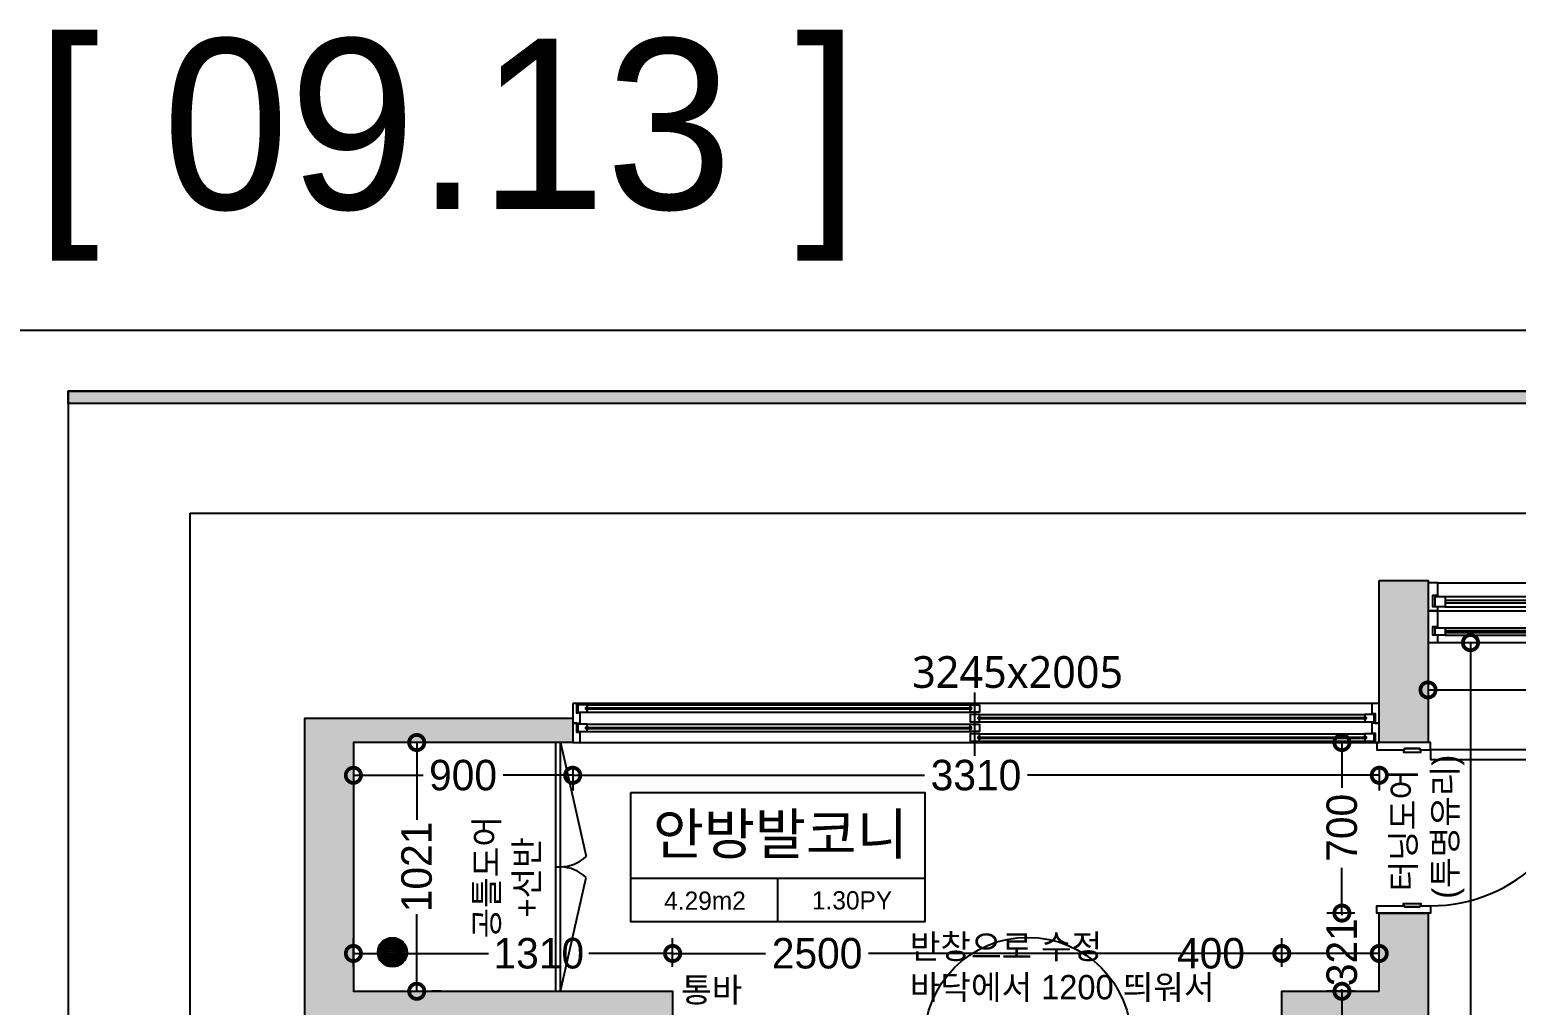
# Model space of a CAD drawing. Header units: millimetres. Extents: x 43335 to 261478, y -4312 to 41218.
# Drawn here: x 225445 to 231545, y 26975 to 30979 of the extents above; entities that cross this region are included whole.
import ezdxf
from ezdxf.enums import TextEntityAlignment as Align

# ---------------------------------------------------------------- set-up
doc = ezdxf.new("R2010")
doc.units = ezdxf.units.MM
doc.linetypes.add('CONT', pattern=[2, 1, 1])
for name, color, linetype in [('0-ELC TEXT', 7, 'Continuous'), ('03-TEXT', 3, 'Continuous'), ('DIM', 7, 'Continuous'), ('FORM(YOURNAME)-11', 1, 'Continuous'), ('P-门', 4, 'Continuous'), ('S-DIM', 7, 'Continuous'), ('벽1', 2, 'Continuous'), ('인테리어_가구_제작', 6, 'Continuous'), ('인테리어_기타', 8, 'Continuous'), ('인테리어_해치_벽체', 8, 'Continuous'), ('평면_가구', 6, 'Continuous')]:
    doc.layers.add(name, color=color, linetype=linetype)
doc.styles.add('YOURNAME', font='HANDotum.ttf')
doc.styles.add('넥슨고딕', font='HANDotum.ttf')
doc.styles.add('돋움', font='malgun.ttf')
doc.styles.add('스타일1', font='HANDotum.ttf')
doc.styles.add('코레일둥고', font='HANDotum.ttf')
doc.dimstyles.new('50', dxfattribs={"dimscale": 50, "dimtxt": 2.5, "dimasz": 2.5, "dimexe": 1.25, "dimexo": 2, "dimtad": 0, "dimdec": 0, "dimtxsty": '스타일1', "dimblk": 'DOTSMALL', "dimcen": 2.5, "dimclrd": 1, "dimclre": 1, "dimclrt": 2, "dimadec": 0, "dimazin": 0, "dimtfac": 1, "dimtdec": 0, "dimtix": 1, "dimtmove": 0, "dimatfit": 3, "dimldrblk": 'DOTSMALL', "dimfxl": 1.25, "dimarcsym": 0})

# ---------------------------------------------------------------- blocks, each defined once
blk = doc.blocks.new('_DOTSMALL')
at = {"color": 0, "linetype": 'ByBlock', "const_width": 0.5}
blk.add_lwpolyline([(-0.0625, 0, 1), (0.0625, 0, 1)], format="xyb", close=True, dxfattribs=at)
blk = doc.blocks.new('*D1117')
at = {"layer": 'Defpoints', "color": 0, "transparency": 16777216}
for p in [(241121.6, 28032.4), (241325.5, 28032.4), (241332.9, 27032.4), (188433.1, 17328.5), (189012.9, 17328.5), (210433.1, 17328.5), (211012.9, 17328.5), (188433.1, 16920.8), (210433.1, 16920.8)]:
    blk.add_point(p, dxfattribs=at)
at = {"layer": 'S-DIM', "color": 1, "lineweight": -2, "transparency": 16777216}
for p, q in [((241225.5, 28032.4), (241059.1, 28032.4)), ((241121.6, 28032.4), (241121.6, 27738.4)), ((241121.6, 27032.4), (241121.6, 27326.4)), ((241232.9, 27032.4), (241059.1, 27032.4)), ((188433.1, 17228.5), (188433.1, 16858.3)), ((189012.9, 17228.5), (189012.9, 16858.3)), ((210433.1, 17228.5), (210433.1, 16858.3)), ((211012.9, 17228.5), (211012.9, 16858.3)), ((188433.1, 16920.8), (188657.3, 16920.8)), ((189012.9, 16920.8), (188983.8, 16920.8)), ((210433.1, 16920.8), (210657.3, 16920.8)), ((211012.9, 16920.8), (210983.8, 16920.8))]:
    blk.add_line(p, q, dxfattribs=at)
at = {"layer": 'S-DIM', "color": 1, "lineweight": -2, "transparency": 16777216, "xscale": 125, "yscale": 125, "zscale": 125}
for p, rotation in [((241121.6, 28032.4), 90), ((241121.6, 27032.4), 270), ((188433.1, 16920.8), 180), ((210433.1, 16920.8), 180)]:
    blk.add_blockref('_DOTSMALL', p, dxfattribs=dict(at, rotation=rotation))
for p in [(189012.9, 16920.8), (211012.9, 16920.8)]:
    blk.add_blockref('_DOTSMALL', p, dxfattribs=at)
at = {"layer": 'S-DIM', "color": 2, "transparency": 16777216, "insert": (241121.6, 27532.4), "char_height": 125, "attachment_point": 5, "rotation": 90, "style": '스타일1'}
blk.add_mtext('1000', dxfattribs=at)
at = {"layer": 'S-DIM', "color": 2, "transparency": 16777216, "char_height": 125, "attachment_point": 5, "style": '스타일1'}
for insert in [(188820.6, 16920.8), (210820.6, 16920.8)]:
    blk.add_mtext('580', dxfattribs=dict(at, insert=insert))
blk = doc.blocks.new('*D1120')
at = {"layer": 'Defpoints', "color": 0, "transparency": 16777216}
for p in [(236471.4, 28032.4), (236582.9, 28032.4), (236582.9, 27032.4), (209672.9, 20783.7), (214282.9, 20783.7), (214282.9, 20783.7), (191382.9, 18507.9), (189512.9, 18328.5), (191382.9, 18328.5)]:
    blk.add_point(p, dxfattribs=at)
at = {"layer": 'S-DIM', "color": 1, "lineweight": -2, "transparency": 16777216}
for p, q in [((236482.9, 28032.4), (236408.9, 28032.4)), ((236471.4, 28032.4), (236471.4, 27504.6)), ((236471.4, 27032.4), (236471.4, 27092.6)), ((236482.9, 27032.4), (236408.9, 27032.4)), ((209672.9, 20883.7), (209672.9, 20846.2)), ((214282.9, 20883.7), (214282.9, 20846.2)), ((209672.9, 20783.7), (213276.9, 20783.7)), ((214282.9, 20783.7), (213702.3, 20783.7)), ((189512.9, 18428.5), (189512.9, 18570.4)), ((191382.9, 18428.5), (191382.9, 18570.4)), ((189512.9, 18507.9), (190241.9, 18507.9)), ((191382.9, 18507.9), (190653.9, 18507.9))]:
    blk.add_line(p, q, dxfattribs=at)
at = {"layer": 'S-DIM', "color": 1, "lineweight": -2, "transparency": 16777216, "xscale": 125, "yscale": 125, "zscale": 125}
for p, rotation in [((236471.4, 28032.4), 90), ((236471.4, 27032.4), 270), ((209672.9, 20783.7), 180), ((189512.9, 18507.9), 180)]:
    blk.add_blockref('_DOTSMALL', p, dxfattribs=dict(at, rotation=rotation))
for p in [(214282.9, 20783.7), (191382.9, 18507.9)]:
    blk.add_blockref('_DOTSMALL', p, dxfattribs=at)
at = {"layer": 'S-DIM', "color": 2, "transparency": 16777216, "insert": (236471.4, 27298.6), "char_height": 125, "attachment_point": 5, "rotation": 90, "style": '스타일1'}
blk.add_mtext('1000', dxfattribs=at)
at = {"layer": 'S-DIM', "color": 2, "transparency": 16777216, "char_height": 125, "attachment_point": 5, "style": '스타일1'}
for s, insert in [('4627', (213489.6, 20783.7)), ('1870', (190447.9, 18507.9))]:
    blk.add_mtext(s, dxfattribs=dict(at, insert=insert))
blk = doc.blocks.new('*D1124')
at = {"layer": 'Defpoints', "color": 0, "transparency": 16777216}
for p in [(227032.9, 28053.4), (227032.9, 28053.4), (227032.9, 27032.4), (192112.9, 26807.4), (192582.9, 26807.4), (219332.9, 26807.4), (219962.9, 26807.4), (192582.9, 26496), (219962.9, 26513)]:
    blk.add_point(p, dxfattribs=at)
at = {"layer": 'S-DIM', "color": 1, "lineweight": -2, "transparency": 16777216}
for p, q in [((227032.9, 28053.4), (227032.9, 27736.4)), ((227132.9, 28053.4), (227095.4, 28053.4)), ((227032.9, 27032.4), (227032.9, 27349.5)), ((227132.9, 27032.4), (227095.4, 27032.4)), ((192112.9, 26707.4), (192112.9, 26433.5)), ((192582.9, 26707.4), (192582.9, 26433.5)), ((219332.9, 26707.4), (219332.9, 26450.5)), ((219962.9, 26707.4), (219962.9, 26450.5)), ((192112.9, 26496), (192182.2, 26496)), ((192582.9, 26496), (192513.7, 26496)), ((219332.9, 26513), (219483.6, 26513)), ((219962.9, 26513), (219812.3, 26513))]:
    blk.add_line(p, q, dxfattribs=at)
at = {"layer": 'S-DIM', "color": 1, "lineweight": -2, "transparency": 16777216, "xscale": 125, "yscale": 125, "zscale": 125}
for p, rotation in [((227032.9, 28053.4), 90), ((227032.9, 27032.4), 270), ((219332.9, 26513), 180), ((192112.9, 26496), 180)]:
    blk.add_blockref('_DOTSMALL', p, dxfattribs=dict(at, rotation=rotation))
for p in [(219962.9, 26513), (192582.9, 26496)]:
    blk.add_blockref('_DOTSMALL', p, dxfattribs=at)
at = {"layer": 'S-DIM', "color": 2, "transparency": 16777216, "insert": (227032.9, 27542.9), "char_height": 125, "attachment_point": 5, "rotation": 90, "style": '스타일1'}
blk.add_mtext('1021', dxfattribs=at)
at = {"layer": 'S-DIM', "color": 2, "transparency": 16777216, "char_height": 125, "attachment_point": 5, "style": '스타일1'}
for s, insert in [('470', (192347.9, 26496)), ('630', (219647.9, 26513))]:
    blk.add_mtext(s, dxfattribs=dict(at, insert=insert))
blk = doc.blocks.new('*D1127')
at = {"layer": 'Defpoints', "color": 0, "transparency": 16777216}
for p in [(209182.9, 28463.4), (187182.9, 26808.8), (187182.9, 22668.4), (187357.3, 22668.4), (209182.9, 22668.4), (209357.3, 22668.4), (228472.9, 19958.4), (228472.9, 19958.4), (231472.9, 19958.4)]:
    blk.add_point(p, dxfattribs=at)
at = {"layer": 'S-DIM', "color": 1, "lineweight": -2, "transparency": 16777216}
for p, q in [((209282.9, 28463.4), (209419.8, 28463.4)), ((209357.3, 28463.4), (209357.3, 25776.3)), ((187282.9, 26808.8), (187419.8, 26808.8)), ((187357.3, 26808.8), (187357.3, 24951.7)), ((209357.3, 22668.4), (209357.3, 25355.5)), ((187357.3, 22668.4), (187357.3, 24525.6)), ((187282.9, 22668.4), (187419.8, 22668.4)), ((209282.9, 22668.4), (209419.8, 22668.4)), ((228472.9, 20058.4), (228472.9, 20020.9)), ((231472.9, 20058.4), (231472.9, 20020.9)), ((228472.9, 19958.4), (229761.2, 19958.4)), ((231472.9, 19958.4), (230184.6, 19958.4))]:
    blk.add_line(p, q, dxfattribs=at)
at = {"layer": 'S-DIM', "color": 1, "lineweight": -2, "transparency": 16777216, "xscale": 125, "yscale": 125, "zscale": 125}
for p, rotation in [((209357.3, 28463.4), 90), ((187357.3, 26808.8), 90), ((187357.3, 22668.4), 270), ((209357.3, 22668.4), 270), ((228472.9, 19958.4), 180)]:
    blk.add_blockref('_DOTSMALL', p, dxfattribs=dict(at, rotation=rotation))
blk.add_blockref('_DOTSMALL', (231472.9, 19958.4), dxfattribs=at)
at = {"layer": 'S-DIM', "color": 2, "transparency": 16777216, "char_height": 125, "attachment_point": 5, "rotation": 90, "style": '스타일1'}
for s, insert in [('5795', (209357.3, 25565.9)), ('4140', (187357.3, 24738.6))]:
    blk.add_mtext(s, dxfattribs=dict(at, insert=insert))
at = {"layer": 'S-DIM', "color": 2, "transparency": 16777216, "insert": (229972.9, 19958.4), "char_height": 125, "attachment_point": 5, "style": '스타일1'}
blk.add_mtext('3000', dxfattribs=at)
blk = doc.blocks.new('FORM-ELEVATION')
at = {"layer": 'FORM(YOURNAME)-11'}
h = blk.add_hatch(color=256, dxfattribs=at)
h.dxf.hatch_style = 1
h.paths.add_polyline_path([(-10309, 35708), (71691, 35708), (71691, 35508), (-10309, 35508)])
h.paths.add_polyline_path([(-10309, -21492), (71691, -21492), (71691, -21692), (-10309, -21692)])
at = {"layer": 'Defpoints', "color": 158}
for points in [[(-10309, -21692), (71691, -21692), (71691, 35708), (-10309, 35708)], [(-8309, 33708), (61071, 33708), (61071, -19692), (-8309, -19692)]]:
    blk.add_lwpolyline(points, close=True, dxfattribs=at)
at = {"layer": 'FORM(YOURNAME)-11', "color": 250}
blk.add_lwpolyline([(-11309, -22692), (72691, -22692), (72691, 36708), (-11309, 36708)], close=True, dxfattribs=at)
at = {"layer": 'FORM(YOURNAME)-11'}
blk.add_lwpolyline([(-10309, 35708), (71691, 35708), (71691, 35508), (-10309, 35508)], close=True, dxfattribs=at)
at = {"layer": 'FORM(YOURNAME)-11', "color": 3, "style": 'YOURNAME'}
for tag, height, p in [('1', 451, (71041, -1219)), ('2', 451, (71041, -1863)), ('3', 451, (71041, -3150)), ('4', 451, (71041, -5081)), ('5', 515, (71041, -7398)), ('6', 515, (71041, -9650)), ('7', 515, (71041, -11903)), ('8', 515, (71041, -14155)), ('9', 515, (71041, -16408)), ('10', 515, (66791, -18596)), ('11', 515, (71041, -18660)), ('12', 515, (66791, -20848)), ('13', 515, (71041, -20848))]:
    blk.add_attdef(tag, text='', height=height, dxfattribs=at).set_placement(p, align=Align.MIDDLE_RIGHT)
blk = doc.blocks.new('*D1151')
at = {"layer": 'Defpoints', "color": 0, "transparency": 16777216}
for p in [(226772.9, 28053.4), (227672.9, 28053.4), (227672.9, 27919)]:
    blk.add_point(p, dxfattribs=at)
at = {"layer": 'S-DIM', "color": 1, "lineweight": -2, "transparency": 16777216}
for p, q in [((226772.9, 27953.4), (226772.9, 27856.5)), ((227672.9, 27953.4), (227672.9, 27856.5)), ((226772.9, 27919), (227058.7, 27919)), ((227672.9, 27919), (227387.2, 27919))]:
    blk.add_line(p, q, dxfattribs=at)
at = {"layer": 'S-DIM', "color": 1, "lineweight": -2, "transparency": 16777216, "xscale": 125, "yscale": 125, "zscale": 125, "rotation": 180}
blk.add_blockref('_DOTSMALL', (226772.9, 27919), dxfattribs=at)
at = {"layer": 'S-DIM', "color": 1, "lineweight": -2, "transparency": 16777216, "xscale": 125, "yscale": 125, "zscale": 125}
blk.add_blockref('_DOTSMALL', (227672.9, 27919), dxfattribs=at)
at = {"layer": 'S-DIM', "color": 2, "transparency": 16777216, "insert": (227222.9, 27919), "char_height": 125, "attachment_point": 5, "style": '스타일1'}
blk.add_mtext('900', dxfattribs=at)
blk = doc.blocks.new('*D1152')
at = {"layer": 'Defpoints', "color": 0, "transparency": 16777216}
for p in [(227672.9, 28053.4), (230982.9, 28053.4), (230982.9, 27919)]:
    blk.add_point(p, dxfattribs=at)
at = {"layer": 'S-DIM', "color": 1, "lineweight": -2, "transparency": 16777216}
for p, q in [((227672.9, 27953.4), (227672.9, 27856.5)), ((230982.9, 27953.4), (230982.9, 27856.5)), ((227672.9, 27919), (229116.2, 27919)), ((230982.9, 27919), (229539.6, 27919))]:
    blk.add_line(p, q, dxfattribs=at)
at = {"layer": 'S-DIM', "color": 1, "lineweight": -2, "transparency": 16777216, "xscale": 125, "yscale": 125, "zscale": 125, "rotation": 180}
blk.add_blockref('_DOTSMALL', (227672.9, 27919), dxfattribs=at)
at = {"layer": 'S-DIM', "color": 1, "lineweight": -2, "transparency": 16777216, "xscale": 125, "yscale": 125, "zscale": 125}
blk.add_blockref('_DOTSMALL', (230982.9, 27919), dxfattribs=at)
at = {"layer": 'S-DIM', "color": 2, "transparency": 16777216, "insert": (229327.9, 27919), "char_height": 125, "attachment_point": 5, "style": '스타일1'}
blk.add_mtext('3310', dxfattribs=at)
blk = doc.blocks.new('*D1153')
at = {"layer": 'Defpoints', "color": 0, "transparency": 16777216}
for p in [(230982.9, 28053.4), (230829.6, 27353.4), (230982.9, 27353.4)]:
    blk.add_point(p, dxfattribs=at)
at = {"layer": 'S-DIM', "color": 1, "lineweight": -2, "transparency": 16777216}
for p, q in [((230882.9, 28053.4), (230767.1, 28053.4)), ((230829.6, 28053.4), (230829.6, 27867.3)), ((230829.6, 27353.4), (230829.6, 27539.6)), ((230882.9, 27353.4), (230767.1, 27353.4))]:
    blk.add_line(p, q, dxfattribs=at)
at = {"layer": 'S-DIM', "color": 1, "lineweight": -2, "transparency": 16777216, "xscale": 125, "yscale": 125, "zscale": 125}
for p, rotation in [((230829.6, 28053.4), 90), ((230829.6, 27353.4), 270)]:
    blk.add_blockref('_DOTSMALL', p, dxfattribs=dict(at, rotation=rotation))
at = {"layer": 'S-DIM', "color": 2, "transparency": 16777216, "insert": (230829.6, 27703.4), "char_height": 125, "attachment_point": 5, "rotation": 90, "style": '스타일1'}
blk.add_mtext('700', dxfattribs=at)
blk = doc.blocks.new('*D1154')
at = {"layer": 'Defpoints', "color": 0, "transparency": 16777216}
for p in [(230982.9, 27353.4), (230829.6, 27032.4), (230982.9, 27032.4)]:
    blk.add_point(p, dxfattribs=at)
at = {"layer": 'S-DIM', "color": 1, "lineweight": -2, "transparency": 16777216}
for p, q in [((230829.6, 27353.4), (230829.6, 27478.4)), ((230882.9, 27353.4), (230767.1, 27353.4)), ((230829.6, 27353.4), (230829.6, 27344.7)), ((230882.9, 27032.4), (230767.1, 27032.4)), ((230829.6, 27032.4), (230829.6, 27041.2)), ((230829.6, 27032.4), (230829.6, 26907.4))]:
    blk.add_line(p, q, dxfattribs=at)
at = {"layer": 'S-DIM', "color": 1, "lineweight": -2, "transparency": 16777216, "xscale": 125, "yscale": 125, "zscale": 125}
for p, rotation in [((230829.6, 27353.4), 270), ((230829.6, 27032.4), 90)]:
    blk.add_blockref('_DOTSMALL', p, dxfattribs=dict(at, rotation=rotation))
at = {"layer": 'S-DIM', "color": 2, "transparency": 16777216, "insert": (230829.6, 27192.9), "char_height": 125, "attachment_point": 5, "rotation": 90, "style": '스타일1'}
blk.add_mtext('321', dxfattribs=at)
blk = doc.blocks.new('*D1155')
at = {"layer": 'Defpoints', "color": 0, "transparency": 16777216}
for p in [(230982.9, 27187.7), (230582.9, 27032.4), (230982.9, 27032.4)]:
    blk.add_point(p, dxfattribs=at)
at = {"layer": 'S-DIM', "color": 1, "lineweight": -2, "transparency": 16777216}
for p, q in [((230582.9, 27132.4), (230582.9, 27250.2)), ((230982.9, 27132.4), (230982.9, 27250.2)), ((230582.9, 27187.7), (230457.9, 27187.7)), ((230982.9, 27187.7), (230582.9, 27187.7))]:
    blk.add_line(p, q, dxfattribs=at)
at = {"layer": 'S-DIM', "color": 1, "lineweight": -2, "transparency": 16777216, "xscale": 125, "yscale": 125, "zscale": 125, "rotation": 180}
blk.add_blockref('_DOTSMALL', (230582.9, 27187.7), dxfattribs=at)
at = {"layer": 'S-DIM', "color": 1, "lineweight": -2, "transparency": 16777216, "xscale": 125, "yscale": 125, "zscale": 125}
blk.add_blockref('_DOTSMALL', (230982.9, 27187.7), dxfattribs=at)
at = {"layer": 'S-DIM', "color": 2, "transparency": 16777216, "insert": (230292.2, 27187.7), "char_height": 125, "attachment_point": 5, "style": '스타일1'}
blk.add_mtext('400', dxfattribs=at)
blk = doc.blocks.new('*D1156')
at = {"layer": 'Defpoints', "color": 0, "transparency": 16777216}
for p in [(228082.9, 27187.7), (228082.9, 27032.4), (230582.9, 27032.4)]:
    blk.add_point(p, dxfattribs=at)
at = {"layer": 'S-DIM', "color": 1, "lineweight": -2, "transparency": 16777216}
for p, q in [((228082.9, 27132.4), (228082.9, 27250.2)), ((230582.9, 27132.4), (230582.9, 27250.2)), ((228082.9, 27187.7), (228464.4, 27187.7)), ((230582.9, 27187.7), (228887.1, 27187.7))]:
    blk.add_line(p, q, dxfattribs=at)
at = {"layer": 'S-DIM', "color": 1, "lineweight": -2, "transparency": 16777216, "xscale": 125, "yscale": 125, "zscale": 125, "rotation": 180}
blk.add_blockref('_DOTSMALL', (228082.9, 27187.7), dxfattribs=at)
at = {"layer": 'S-DIM', "color": 1, "lineweight": -2, "transparency": 16777216, "xscale": 125, "yscale": 125, "zscale": 125}
blk.add_blockref('_DOTSMALL', (230582.9, 27187.7), dxfattribs=at)
at = {"layer": 'S-DIM', "color": 2, "transparency": 16777216, "insert": (228675.8, 27187.7), "char_height": 125, "attachment_point": 5, "style": '스타일1'}
blk.add_mtext('2500', dxfattribs=at)
blk = doc.blocks.new('*D1157')
at = {"layer": 'Defpoints', "color": 0, "transparency": 16777216}
for p in [(226772.9, 27187.7), (226772.9, 27032.4), (228082.9, 27032.4)]:
    blk.add_point(p, dxfattribs=at)
at = {"layer": 'S-DIM', "color": 1, "lineweight": -2, "transparency": 16777216}
for p, q in [((226772.9, 27132.4), (226772.9, 27250.2)), ((228082.9, 27132.4), (228082.9, 27250.2)), ((226772.9, 27187.7), (227327.7, 27187.7)), ((228082.9, 27187.7), (227739.7, 27187.7))]:
    blk.add_line(p, q, dxfattribs=at)
at = {"layer": 'S-DIM', "color": 1, "lineweight": -2, "transparency": 16777216, "xscale": 125, "yscale": 125, "zscale": 125, "rotation": 180}
blk.add_blockref('_DOTSMALL', (226772.9, 27187.7), dxfattribs=at)
at = {"layer": 'S-DIM', "color": 1, "lineweight": -2, "transparency": 16777216, "xscale": 125, "yscale": 125, "zscale": 125}
blk.add_blockref('_DOTSMALL', (228082.9, 27187.7), dxfattribs=at)
at = {"layer": 'S-DIM', "color": 2, "transparency": 16777216, "insert": (227533.7, 27187.7), "char_height": 125, "attachment_point": 5, "style": '스타일1'}
blk.add_mtext('1310', dxfattribs=at)
blk = doc.blocks.new('*D1158')
at = {"layer": 'Defpoints', "color": 0, "transparency": 16777216}
for p in [(231182.9, 28463.4), (235912.9, 28463.4), (235912.9, 28269.3)]:
    blk.add_point(p, dxfattribs=at)
at = {"layer": 'S-DIM', "color": 1, "lineweight": -2, "transparency": 16777216}
for p, q in [((231182.9, 28363.4), (231182.9, 28206.8)), ((235912.9, 28363.4), (235912.9, 28206.8)), ((231182.9, 28269.3), (233334.9, 28269.3)), ((235912.9, 28269.3), (233761, 28269.3))]:
    blk.add_line(p, q, dxfattribs=at)
at = {"layer": 'S-DIM', "color": 1, "lineweight": -2, "transparency": 16777216, "xscale": 125, "yscale": 125, "zscale": 125, "rotation": 180}
blk.add_blockref('_DOTSMALL', (231182.9, 28269.3), dxfattribs=at)
at = {"layer": 'S-DIM', "color": 1, "lineweight": -2, "transparency": 16777216, "xscale": 125, "yscale": 125, "zscale": 125}
blk.add_blockref('_DOTSMALL', (235912.9, 28269.3), dxfattribs=at)
at = {"layer": 'S-DIM', "color": 2, "transparency": 16777216, "insert": (233547.9, 28269.3), "char_height": 125, "attachment_point": 5, "style": '스타일1'}
blk.add_mtext('4730', dxfattribs=at)
blk = doc.blocks.new('*D1233')
at = {"layer": 'Defpoints', "color": 0, "transparency": 16777216}
for p in [(231182.9, 28463.4), (231182.9, 22668.4), (231357.3, 22668.4)]:
    blk.add_point(p, dxfattribs=at)
at = {"layer": 'S-DIM', "color": 1, "lineweight": -2, "transparency": 16777216}
for p, q in [((231282.9, 28463.4), (231419.8, 28463.4)), ((231357.3, 28463.4), (231357.3, 25776.3)), ((231357.3, 22668.4), (231357.3, 25355.5)), ((231282.9, 22668.4), (231419.8, 22668.4))]:
    blk.add_line(p, q, dxfattribs=at)
at = {"layer": 'S-DIM', "color": 1, "lineweight": -2, "transparency": 16777216, "xscale": 125, "yscale": 125, "zscale": 125}
for p, rotation in [((231357.3, 28463.4), 90), ((231357.3, 22668.4), 270)]:
    blk.add_blockref('_DOTSMALL', p, dxfattribs=dict(at, rotation=rotation))
at = {"layer": 'S-DIM', "color": 2, "transparency": 16777216, "insert": (231357.3, 25565.9), "char_height": 125, "attachment_point": 5, "rotation": 90, "style": '스타일1'}
blk.add_mtext('5795', dxfattribs=at)
blk = doc.blocks.new('aheuxyeewe')
at = {"layer": 'P-门', "ltscale": 15}
for p, q in [((209182.9, 48708.4), (209182.9, 48508.4)), ((209222.9, 48708.4), (213872.9, 48708.4)), ((209252.9, 48652.7), (210177.9, 48652.7)), ((209252.9, 48638.3), (210177.9, 48638.3)), ((210177.9, 48625.1), (209252.9, 48625.1)), ((209222.9, 48593.4), (213872.9, 48593.4)), ((209252.9, 48610.7), (210217.9, 48610.7)), ((209252.9, 48524.4), (210177.9, 48524.4)), ((209252.9, 48513.4), (210177.9, 48513.4)), ((209252.9, 48505.4), (210177.9, 48505.4)), ((209222.9, 48463.4), (213872.9, 48463.4)), ((209252.9, 48494.4), (210177.9, 48494.4)), ((205728.5, 48195.6), (205728.5, 48191.6)), ((207307.4, 48195.6), (207307.4, 48191.6)), ((207338.5, 48155.6), (207338.5, 48151.6)), ((207341.9, 48159.4), (207344.7, 48158)), ((207344.7, 48158), (207345.2, 48157)), ((207345.2, 48157), (207345.8, 48155.6)), ((208927.3, 48151.6), (208927.3, 48155.6)), ((205728.5, 48115.6), (205728.5, 48111.6)), ((207307.4, 48115.6), (207307.4, 48111.6)), ((207338.5, 48075.6), (207338.5, 48071.6)), ((207341.9, 48079.4), (207344.7, 48078)), ((207344.7, 48078), (207345.2, 48077)), ((207345.2, 48077), (207345.8, 48075.6)), ((208927.3, 48071.6), (208927.3, 48075.6)), ((207341.9, 48067.8), (207344.7, 48069.2)), ((207344.7, 48069.2), (207345.2, 48070.1)), ((207345.2, 48070.1), (207345.8, 48071.6))]:
    blk.add_line(p, q, dxfattribs=at)
for points in [[(209182.9, 48593.4), (209222.9, 48593.4), (209222.9, 48610.2), (209202.9, 48610.2), (209202.9, 48658.2), (209222.9, 48658.2), (209222.9, 48708.4), (209182.9, 48708.4), (209182.9, 48593.4)], [(209182.9, 48463.4), (209222.9, 48463.4), (209222.9, 48493.9), (209202.9, 48493.9), (209202.9, 48529.9), (209222.9, 48529.9), (209222.9, 48593.4), (209182.9, 48593.4), (209182.9, 48463.4)], [(207322.9, 47998.3), (207322.9, 48258.3)], [(205672.9, 48213.4), (205672.9, 48133.4), (205702.9, 48133.4), (205702.9, 48172.4), (205702.9, 48174.4), (205690.4, 48174.4), (205690.4, 48213.4), (205672.9, 48213.4)], [(208952.9, 48213.4), (205690.4, 48213.4)], [(205728.5, 48195.6), (207307.4, 48195.6)], [(205732, 48208.6), (207303.9, 48208.6)], [(205732, 48199.4), (205734.8, 48198), (205735.3, 48197), (205735.8, 48195.6)], [(207303.9, 48199.4), (207301.2, 48198), (207300.7, 48197), (207300.1, 48195.6)], [(208982.9, 48133.4), (208982.9, 48213.4), (208952.9, 48213.4), (208952.9, 48174.5), (208952.9, 48172.4), (208965.5, 48172.4), (208965.5, 48133.4), (208982.9, 48133.4)], [(205672.9, 48133.4), (205672.9, 48053.4), (205702.9, 48053.4), (205702.9, 48092.4), (205702.9, 48094.4), (205690.4, 48094.4), (205690.4, 48133.4), (205672.9, 48133.4)], [(205728.5, 48191.6), (207307.4, 48191.6)], [(205732, 48187.8), (205734.8, 48189.2), (205735.3, 48190.1), (205735.8, 48191.6)], [(205732, 48178.6), (207303.9, 48178.6)], [(207303.9, 48187.8), (207301.2, 48189.2), (207300.7, 48190.1), (207300.1, 48191.6)], [(207338.5, 48155.6), (208927.3, 48155.6)], [(207338.5, 48151.6), (208927.3, 48151.6)], [(207341.9, 48168.6), (208923.9, 48168.6)], [(207341.9, 48147.8), (207344.7, 48149.2), (207345.2, 48150.1), (207345.8, 48151.6)], [(207341.9, 48138.6), (208923.9, 48138.6)], [(208923.9, 48159.4), (208921.1, 48158), (208920.6, 48157), (208920, 48155.6)], [(208923.9, 48147.8), (208921.1, 48149.2), (208920.6, 48150.1), (208920, 48151.6)], [(208982.9, 48053.4), (208982.9, 48133.4), (208952.9, 48133.4), (208952.9, 48094.5), (208952.9, 48092.4), (208965.5, 48092.4), (208965.5, 48053.4), (208982.9, 48053.4)], [(205728.5, 48115.6), (207307.4, 48115.6)], [(205728.5, 48111.6), (207307.4, 48111.6)], [(205732, 48128.6), (207303.9, 48128.6)], [(205732, 48119.4), (205734.8, 48118), (205735.3, 48117), (205735.8, 48115.6)], [(205732, 48107.8), (205734.8, 48109.2), (205735.3, 48110.1), (205735.8, 48111.6)], [(205732, 48098.6), (207303.9, 48098.6)], [(207303.9, 48119.4), (207301.2, 48118), (207300.7, 48117), (207300.1, 48115.6)], [(207303.9, 48107.8), (207301.2, 48109.2), (207300.7, 48110.1), (207300.1, 48111.6)], [(207338.5, 48075.6), (208927.3, 48075.6)], [(207341.9, 48088.6), (208923.9, 48088.6)], [(208923.9, 48079.4), (208921.1, 48078), (208920.6, 48077), (208920, 48075.6)], [(205702.9, 48053.4), (208965.5, 48053.4)], [(207338.5, 48071.6), (208927.3, 48071.6)], [(207341.9, 48058.6), (208923.9, 48058.6)], [(208923.9, 48067.8), (208921.1, 48069.2), (208920.6, 48070.1), (208920, 48071.6)]]:
    blk.add_lwpolyline(points, dxfattribs=at)
for points in [[(209212.9, 48652.7), (209252.9, 48652.7), (209252.9, 48610.7), (209212.9, 48610.7)], [(209212.9, 48524.4), (209252.9, 48524.4), (209252.9, 48494.4), (209212.9, 48494.4)], [(205694, 48208.6), (205694, 48178.6), (205732, 48178.6), (205732, 48188.6), (205726.5, 48190.3), (205726.5, 48196.8), (205732, 48198.6), (205732, 48208.6)], [(207341.9, 48208.6), (207341.9, 48178.6), (207303.9, 48178.6), (207303.9, 48188.6), (207309.5, 48190.3), (207309.5, 48196.8), (207303.9, 48198.6), (207303.9, 48208.6)], [(207341.9, 48148.6), (207336.4, 48150.3), (207336.4, 48156.8), (207341.9, 48158.6), (207341.9, 48168.6), (207303.9, 48168.6), (207303.9, 48138.6), (207341.9, 48138.6)], [(208961.9, 48138.6), (208961.9, 48168.6), (208923.9, 48168.6), (208923.9, 48158.6), (208929.4, 48156.8), (208929.4, 48150.3), (208923.9, 48148.6), (208923.9, 48138.6)], [(205694, 48128.6), (205694, 48098.6), (205732, 48098.6), (205732, 48108.6), (205726.5, 48110.3), (205726.5, 48116.8), (205732, 48118.6), (205732, 48128.6)], [(207341.9, 48128.6), (207341.9, 48098.6), (207303.9, 48098.6), (207303.9, 48108.6), (207309.5, 48110.3), (207309.5, 48116.8), (207303.9, 48118.6), (207303.9, 48128.6)], [(207341.9, 48068.6), (207336.4, 48070.3), (207336.4, 48076.8), (207341.9, 48078.6), (207341.9, 48088.6), (207303.9, 48088.6), (207303.9, 48058.6), (207341.9, 48058.6)], [(208961.9, 48058.6), (208961.9, 48088.6), (208923.9, 48088.6), (208923.9, 48078.6), (208929.4, 48076.8), (208929.4, 48070.3), (208923.9, 48068.6), (208923.9, 48058.6)], [(209192.9, 48023.4), (209192.9, 48053.4), (208972.9, 48053.4), (208972.9, 48023.4), (209085.9, 48023.4), (209085.9, 48028.4), (209149.9, 48028.4), (209149.9, 48023.4)], [(209149.9, 48023.4), (209149.9, 48028.4), (209085.9, 48028.4), (209085.9, 48023.4), (209082.9, 48023.4), (209082.9, 48013.4), (209152.9, 48013.4), (209152.9, 48023.4)], [(209192.9, 48023.4), (209192.9, 47983.4), (209832.9, 47983.4), (209832.9, 48023.4)], [(209192.9, 47383.4), (209192.9, 47353.4), (208972.9, 47353.4), (208972.9, 47383.4), (209085.9, 47383.4), (209085.9, 47378.4), (209149.9, 47378.4), (209149.9, 47383.4)], [(209149.9, 47383.4), (209149.9, 47378.4), (209085.9, 47378.4), (209085.9, 47383.4), (209082.9, 47383.4), (209082.9, 47393.4), (209152.9, 47393.4), (209152.9, 47383.4)]]:
    blk.add_lwpolyline(points, close=True, dxfattribs=at)
blk.add_arc((209192.9, 48023.4), 640, 270, 0.00004, dxfattribs=at)
blk = doc.blocks.new('euxhfesfbx')
at = {"layer": '인테리어_해치_벽체'}
h = blk.add_hatch(color=256, dxfattribs=at)
h.dxf.hatch_style = 1
h.paths.add_polyline_path([(208982.9, 47032.4), (208982.9, 47353.4), (209182.9, 47353.4), (209182.9, 42668.4), (208982.9, 42668.4), (208982.9, 46807.4), (208582.9, 46807.4), (208582.9, 47032.4)])
h.paths.add_polyline_path([(213912.9, 48718.4), (214112.9, 48718.4), (214112.9, 47032.4), (214582.9, 47032.4), (214582.9, 46807.4), (214112.9, 46807.4), (214112.9, 42877.4), (215762.9, 42877.4), (215762.9, 42677.4), (213912.9, 42677.4)])
h.paths.add_polyline_path([(216942.9, 42677.4), (216742.9, 42677.4), (216742.9, 48032.4), (216712.9, 48032.4), (216712.9, 48282.4), (216942.9, 48282.4)], flags=17)
h.paths.add_polyline_path([(211012.9, 37328.5), (210433.1, 37328.5), (210433.1, 36798.4), (209663.1, 36798.4), (209663.1, 35798.4), (210582.9, 35798.4), (210582.9, 35938.4), (210682.9, 35938.4), (210682.9, 35698.4), (209472.9, 35697.3), (209472.9, 41118.4), (209422.9, 41118.4), (209422.9, 41318.4), (211842.9, 41318.4), (211842.9, 41118.4), (209672.9, 41118.4), (209672.9, 37528.4), (211012.9, 37528.4)])
h.paths.add_polyline_path([(211512.9, 37528.4), (212282.9, 37528.3), (212282.9, 37328.5), (211512.9, 37328.5)])
h.paths.add_polyline_path([(215083.1, 37528.4), (215083.1, 35698.4), (214282.9, 35698.4), (214282.9, 35898.4), (214883.1, 35898.4), (214883.1, 37328.4), (214282.9, 37328.4), (214282.9, 41318.4), (214482.9, 41318.4), (214482.9, 37528.4)])
h.paths.add_polyline_path([(218982.9, 37655.9), (218982.9, 37328.4), (218083.1, 37328.4), (218083.1, 37528.4), (218782.9, 37528.4), (218782.9, 37655.9)])
h.paths.add_polyline_path([(206272.9, 41068.4), (206272.9, 41318.4), (207802.9, 41318.4), (207802.9, 42668.4), (206127.9, 42668.4), (206127.9, 42868.4), (208002.9, 42868.4), (208002.9, 41318.4), (208442.9, 41318.4), (208442.9, 41118.4), (206472.9, 41118.4), (206472.9, 41068.4)])
h.paths.add_polyline_path([(206472.9, 40368.4), (206472.9, 37528.4), (206937.9, 37528.4), (206937.9, 37328.4), (206472.9, 37328.4), (206475, 35897.3), (207272.9, 35897.3), (207272.9, 35697.3), (206272.9, 35697.4), (206272.9, 37328.4), (205947.9, 37328.4), (205947.9, 37528.4), (206272.9, 37528.4), (206272.9, 40368.4)])
h.paths.add_polyline_path([(205672.9, 48153.4), (205672.9, 48053.4), (204772.9, 48053.4), (204772.9, 47032.4), (206082.9, 47032.4), (206082.9, 46807.4), (204772.9, 46807.4), (204772.9, 40158.4), (205572.9, 40158.4), (205572.9, 39958.4), (204772.9, 39958.4), (204772.9, 38658.4), (205122.9, 38658.4), (205122.9, 37528.4), (205447.9, 37528.4), (205447.9, 37328.4), (204922.9, 37328.4), (204922.9, 38458.4), (204572.9, 38458.4), (204572.9, 48153.4)])
h.paths.add_polyline_path([(208982.9, 48718.4), (209182.9, 48718.4), (209182.9, 48053.4), (208982.9, 48053.4)])
h.paths.add_polyline_path([(217722.9, 39138.4), (217722.9, 38858.4), (218672.9, 38858.4), (218672.9, 38783.4), (218782.9, 38783.4), (218782.9, 38655.9), (218982.9, 38655.9), (218982.9, 38984.3), (218872.9, 38984.3), (218872.9, 42677.4), (220162.9, 42677.4), (220162.9, 48282.4), (219342.9, 48282.4), (219342.9, 48177.4), (219962.9, 48177.4), (219962.9, 47032.4), (219332.9, 47032.4), (219332.9, 46807.4), (219962.9, 46807.4), (219962.9, 42877.4), (217922.9, 42877.4), (217922.9, 42677.4), (218672.9, 42677.4), (218672.9, 41318.4), (217372.9, 41318.4), (217372.9, 41118.4), (218672.9, 41118.4), (218672.9, 39338.4), (216472.9, 39338.4), (216472.9, 41118.4), (216572.9, 41118.4), (216572.9, 41318.4), (216272.9, 41318.4), (216272.9, 39338.4), (215917.9, 39338.4), (215917.9, 39138.4)])
at = {"layer": '벽1'}
blk.add_lwpolyline([(208982.9, 48718.4), (209182.9, 48718.4), (209182.9, 48053.4), (208982.9, 48053.4)], close=True, dxfattribs=at)
for points in [[(205672.9, 48153.4), (205672.9, 48053.4), (204772.9, 48053.4), (204772.9, 47032.4), (206082.9, 47032.4), (206082.9, 46807.4), (204772.9, 46807.4), (204772.9, 40158.4), (205572.9, 40158.4), (205572.9, 39958.4), (204772.9, 39958.4), (204772.9, 38658.4), (205122.9, 38658.4), (205122.9, 37528.4), (205447.9, 37528.4), (205447.9, 37328.4), (204922.9, 37328.4), (204922.9, 38458.4), (204572.9, 38458.4), (204572.9, 48153.4), (205672.9, 48153.4)], [(208982.9, 47032.4), (208982.9, 47353.4), (209182.9, 47353.4), (209182.9, 42668.4), (208982.9, 42668.4), (208982.9, 46807.4), (208582.9, 46807.4), (208582.9, 47032.4), (208982.9, 47032.4)]]:
    blk.add_lwpolyline(points, dxfattribs=at)

msp = doc.modelspace()

# ---------------------------------------------------------------- hatches: boundary and pattern name
at = {"layer": 'DIM'}
h = msp.add_hatch(dxfattribs=at)
h.set_pattern_fill('ANGLE', color=256)
h.set_pattern_definition([(0, (88000, 0), (0, 6.985), [5.08, -1.905]), (90, (88000, 0), (-6.985, 4e-16), [5.08, -1.905])])
edge = h.paths.add_edge_path()
edge.add_arc((226932.9, 27192.4), 60, 0, 360)

# ---------------------------------------------------------------- linework, layer by layer
msp.add_circle((229540.5, 26828.9), 425)
at = {"layer": '인테리어_가구_제작', "color": 8, "linetype": 'CONT', "ltscale": 200}
for p, q in [((227622.9, 28053.4), (227728, 27586.1)), ((227622.9, 27032.4), (227728, 27499.8))]:
    msp.add_line(p, q, dxfattribs=at)
msp.add_circle((226932.9, 27192.4), 60, dxfattribs=at)
for centre, start, end in [((227619, 27702.2), 271.43293, 313.1988), ((227619, 27383.7), 46.8012, 88.56707)]:
    msp.add_arc(centre, 159.3, start, end, dxfattribs=at)
at = {"layer": '인테리어_기타', "color": 152, "true_color": 0x2776bb}
msp.add_line((228514.8, 27317.9), (228514.8, 27494.8), dxfattribs=at)
msp.add_lwpolyline([(227911.2, 27848.6), (229118.4, 27848.6), (229118.4, 27494.8), (227911.2, 27494.8)], close=True, dxfattribs=at)
msp.add_lwpolyline([(229118.4, 27494.8), (229118.4, 27317.9), (227911.2, 27317.9), (227911.2, 27494.8)], dxfattribs=at)
at = {"layer": '평면_가구'}
for points in [[(227622.9, 27032.4), (227622.9, 28053.4), (227602.9, 28053.4), (227602.9, 27032.4), (227622.9, 27032.4)], [(227602.9, 27542.9), (227622.9, 27542.9)]]:
    msp.add_lwpolyline(points, dxfattribs=at)

# ---------------------------------------------------------------- block references
for name in ['aheuxyeewe', 'euxhfesfbx']:
    msp.add_blockref(name, (22000, -20000))
at = {"layer": '인테리어_가구_제작', "color": 8, "linetype": 'CONT', "ltscale": 200, "xscale": 0.25, "yscale": 0.25, "zscale": 0.25}
msp.add_blockref('FORM-ELEVATION', (228180.1, 20568.1), dxfattribs=at)

# ---------------------------------------------------------------- texts
at = {"layer": '0-ELC TEXT', "style": '코레일둥고'}
for s, p in [('(투명유리)', (231302.4, 27412.2)), ('터닝도어', (231131.2, 27442.5)), ('공틀도어', (227369.2, 27249.3)), ('+선반', (227534.3, 27335.3))]:
    msp.add_text(s, height=100, rotation=90, dxfattribs=at).set_placement(p)
msp.add_text('통바', height=100, dxfattribs=at).set_placement((228118.1, 26988.3))
at = {"layer": '0-ELC TEXT', "insert": (230571.7, 27266), "char_height": 100, "attachment_point": 3, "style": '코레일둥고'}
msp.add_mtext_dynamic_manual_height_columns('\\pxql;반창으로 수정\\P바닥에서 1200 띄워서', width=1515.511, gutter_width=276.6, heights=[789.7], dxfattribs=at)
at = {"layer": '03-TEXT'}
for s, height, style, p in [('[ 09.13 ]', 699.05, '코레일둥고', (227158.6, 30242.6)), ('안방발코니', 166.67, '코레일둥고', (228524.9, 27595.1)), ('4.29m2', 75, '넥슨고딕', (228215.8, 27366.8)), ('1.30PY', 75, '넥슨고딕', (228819.3, 27368.2))]:
    msp.add_text(s, height=height, dxfattribs=dict(at, style=style)).set_placement(p, align=Align.CENTER)
at = {"layer": '인테리어_기타', "color": 152, "true_color": 0x2776bb, "insert": (229931.7, 28408), "char_height": 130.2, "attachment_point": 3, "style": '돋움'}
msp.add_mtext_dynamic_manual_height_columns('3245x2005', width=1361.317, gutter_width=276.6, heights=[390.6], dxfattribs=at)

# ---------------------------------------------------------------- dimensions: what is measured, and where the dimension line sits
at = {"layer": 'S-DIM'}
for base, p1, p2, angle, picture, middle in [((187357.3, 22668.4), (187182.9, 26808.8), (187182.9, 22668.4), 90, '*D1127', (187357.3, 24738.6)), ((209357.3, 22668.4), (209182.9, 28463.4), (209182.9, 22668.4), 90, '*D1127', (209357.3, 25565.9)), ((228472.9, 19958.4), (231472.9, 19958.4), (228472.9, 19958.4), 180, '*D1127', (229972.9, 19958.4)), ((231357.3, 22668.4), (231182.9, 28463.4), (231182.9, 22668.4), 90, '*D1233', (231357.3, 25565.9)), ((241121.6, 28032.4), (241332.9, 27032.4), (241325.5, 28032.4), 90, '*D1117', (241121.6, 27532.4)), ((227032.9, 28053.4), (227032.9, 27032.4), (227032.9, 28053.4), 90, '*D1124', (227032.9, 27542.9)), ((230829.6, 27353.4), (230982.9, 28053.4), (230982.9, 27353.4), 90, '*D1153', (230829.6, 27703.4)), ((230829.6, 27032.4), (230982.9, 27353.4), (230982.9, 27032.4), 90, '*D1154', (230829.6, 27192.9))]:
    dim = msp.add_linear_dim(base=base, p1=p1, p2=p2, angle=angle, dimstyle='50', dxfattribs=at)
    dim.commit()
    dim.dimension.update_dxf_attribs({"geometry": picture, "text_midpoint": middle})
for base, p1, p2, picture, middle in [((235912.9, 28269.3), (231182.9, 28463.4), (235912.9, 28463.4), '*D1158', (233547.9, 28269.3)), ((191382.9, 18507.9), (189512.9, 18328.5), (191382.9, 18328.5), '*D1120', (190447.9, 18507.9)), ((192582.9, 26496), (192112.9, 26807.4), (192582.9, 26807.4), '*D1124', (192347.9, 26496)), ((219962.9, 26513), (219332.9, 26807.4), (219962.9, 26807.4), '*D1124', (219647.9, 26513)), ((227672.9, 27919), (226772.9, 28053.4), (227672.9, 28053.4), '*D1151', (227222.9, 27919)), ((230982.9, 27919), (227672.9, 28053.4), (230982.9, 28053.4), '*D1152', (229327.9, 27919))]:
    dim = msp.add_linear_dim(base=base, p1=p1, p2=p2, dimstyle='50', dxfattribs=at)
    dim.commit()
    dim.dimension.update_dxf_attribs({"geometry": picture, "text_midpoint": middle})
for base, p1, p2, picture, middle in [((188433.1, 16920.8), (189012.9, 17328.5), (188433.1, 17328.5), '*D1117', (188820.6, 16920.8)), ((210433.1, 16920.8), (211012.9, 17328.5), (210433.1, 17328.5), '*D1117', (210820.6, 16920.8)), ((226772.9, 27187.7), (228082.9, 27032.4), (226772.9, 27032.4), '*D1157', (227533.7, 27187.7)), ((228082.9, 27187.7), (230582.9, 27032.4), (228082.9, 27032.4), '*D1156', (228675.8, 27187.7)), ((230982.9, 27187.7), (230582.9, 27032.4), (230982.9, 27032.4), '*D1155', (230292.2, 27187.7))]:
    dim = msp.add_linear_dim(base=base, p1=p1, p2=p2, dimstyle='50', dxfattribs=at)
    dim.commit()
    dim.dimension.update_dxf_attribs({"geometry": picture, "text_midpoint": middle, "dimtype": 160})
dim = msp.add_linear_dim(base=(214282.9, 20783.7), p1=(209672.9, 20783.7), p2=(214282.9, 20783.7), text='4627', dimstyle='50', dxfattribs=at)
dim.commit()
dim.dimension.update_dxf_attribs({"geometry": '*D1120', "text_midpoint": (213489.6, 20783.7), "dimtype": 160})
dim = msp.add_linear_dim(base=(236471.4, 28032.4), p1=(236582.9, 27032.4), p2=(236582.9, 28032.4), angle=90, dimstyle='50', dxfattribs=at)
dim.commit()
dim.dimension.update_dxf_attribs({"geometry": '*D1120', "text_midpoint": (236471.4, 27298.6), "dimtype": 160})

doc.saveas('drawing.dxf')
